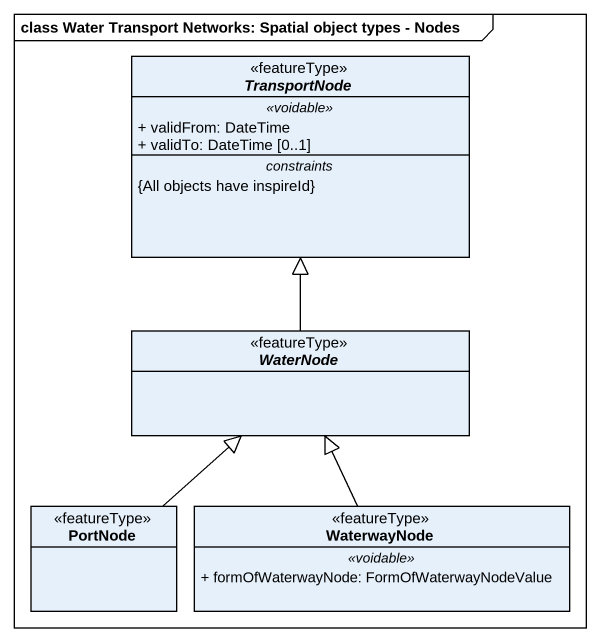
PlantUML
@startuml
mainframe class Water Transport Networks: Spatial object types - Nodes
hide circle
hide empty members
skinparam classAttributeIconSize 0
abstract class TransportNode <<featureType>> {
  .. <<voidable>> ..
  + validFrom: DateTime
  + validTo: DateTime [0..1]
  -- constraints --
  {All objects have inspireId}
}
abstract class WaterNode <<featureType>>
class PortNode <<featureType>>
class WaterwayNode <<featureType>> {
  .. <<voidable>> ..
  + formOfWaterwayNode: FormOfWaterwayNodeValue
}
WaterNode -up-|> TransportNode
PortNode -up-|> WaterNode
WaterwayNode -up-|> WaterNode
@enduml
